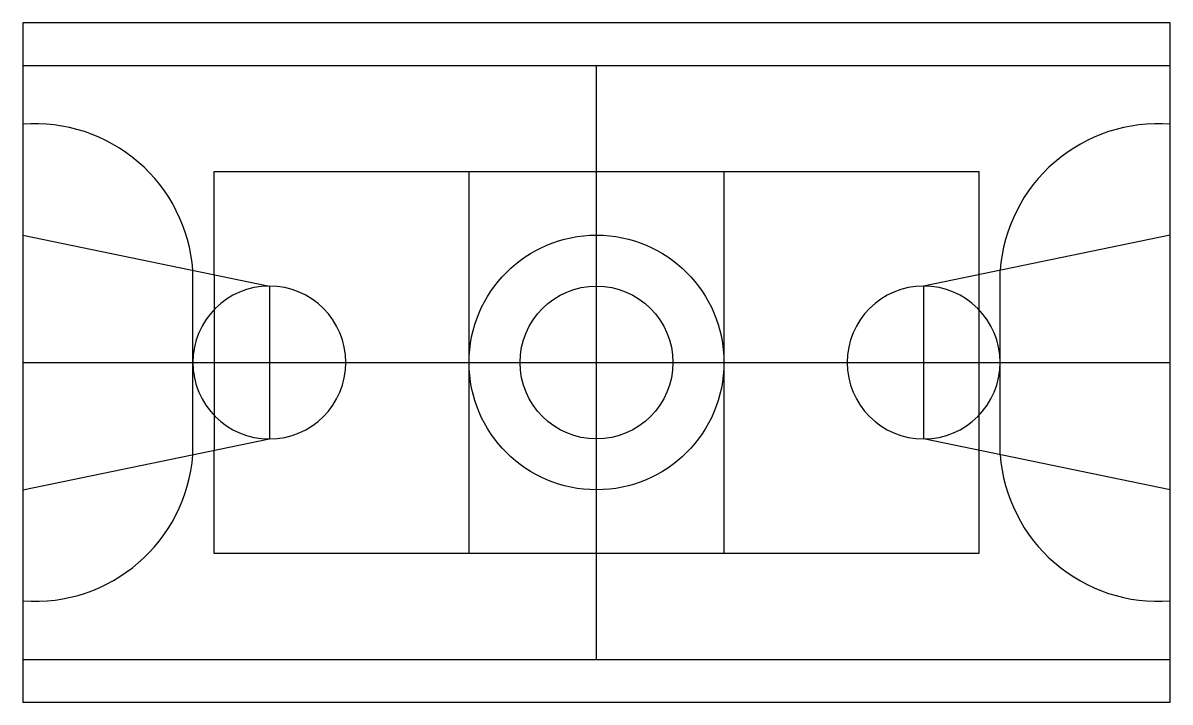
# Model space of a CAD drawing. Header units: millimetres. Extents: x 820.1 to 847.1, y 1072 to 1088.
import ezdxf

# ---------------------------------------------------------------- set-up
doc = ezdxf.new("R2010")
doc.units = ezdxf.units.MM
doc.header["$LTSCALE"] = 10
doc.layers.add('Campos_e_Quadras', color=3, linetype='Continuous')

msp = doc.modelspace()

# ---------------------------------------------------------------- linework, layer by layer
at = {"layer": 'Campos_e_Quadras'}
for p, q in [((847.146, 1087.998), (820.146, 1087.998)), ((820.146, 1087.998), (820.146, 1071.998)), ((847.146, 1071.998), (847.146, 1087.998)), ((820.146, 1086.998), (847.146, 1086.998)), ((833.646, 1072.998), (833.646, 1086.998)), ((824.646, 1084.498), (842.646, 1084.498)), ((824.646, 1082.067), (824.646, 1084.498)), ((830.646, 1075.498), (830.646, 1084.498)), ((836.646, 1084.498), (836.646, 1075.498)), ((842.646, 1084.498), (842.646, 1082.067)), ((820.146, 1082.998), (825.946, 1081.798)), ((847.146, 1082.998), (841.346, 1081.798)), ((824.146, 1077.825), (824.146, 1082.17)), ((843.146, 1077.825), (843.146, 1082.17)), ((824.646, 1082.067), (824.646, 1077.929)), ((842.646, 1082.067), (842.646, 1077.929)), ((825.946, 1081.798), (825.946, 1078.198)), ((841.346, 1081.798), (841.346, 1078.198)), ((820.146, 1079.998), (847.146, 1079.998)), ((820.146, 1076.998), (825.946, 1078.198)), ((847.146, 1076.998), (841.346, 1078.198)), ((824.646, 1075.498), (824.646, 1077.929)), ((842.646, 1077.929), (842.646, 1075.498)), ((842.646, 1075.498), (824.646, 1075.498)), ((820.146, 1072.998), (847.146, 1072.998)), ((820.146, 1071.998), (847.146, 1071.998))]:
    msp.add_line(p, q, dxfattribs=at)
for radius in [3, 1.8]:
    msp.add_circle((833.646, 1079.998), radius, dxfattribs=at)
for centre, radius, start, end in [((820.424, 1081.892), 3.732, 4.2694, 94.2694), ((846.868, 1081.892), 3.732, 85.7306, 175.7306), ((825.946, 1079.998), 1.8, 90, 270), ((825.946, 1079.998), 1.8, 270, 90), ((841.346, 1079.998), 1.8, 90, 270), ((841.346, 1079.998), 1.8, 270, 90), ((820.424, 1078.103), 3.732, 265.7306, 355.7306), ((846.868, 1078.103), 3.732, 184.2694, 274.2694)]:
    msp.add_arc(centre, radius, start, end, dxfattribs=at)

doc.saveas('drawing.dxf')
